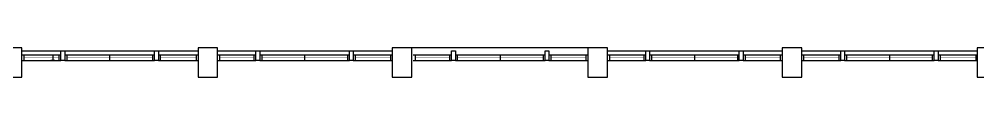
# Model space of a CAD drawing. Extents: x 2325269 to 2400769, y -842699 to -764674.
# Drawn here: x 2350682 to 2375269, y -765424 to -764674 of the extents above; entities that cross this region are included whole.
import ezdxf

# ---------------------------------------------------------------- set-up
doc = ezdxf.new("R2010")
doc.units = 0
doc.header["$LTSCALE"] = 10
doc.header["$MEASUREMENT"] = 0
doc.layers.get('0').update_dxf_attribs({"linetype": 'CONTINUOUS'})
for name, color, linetype in [('COL', 3, 'CONTINUOUS'), ('partition', 7, 'CONTINUOUS'), ('WALL', 2, 'CONTINUOUS'), ('WIN', 5, 'CONTINUOUS')]:
    doc.layers.add(name, color=color, linetype=linetype)

msp = doc.modelspace()

# ---------------------------------------------------------------- linework, layer by layer
at = {"color": 0}
for p, q in [((2350752, -764749), (2355269, -764749)), ((2355769, -764749), (2360252, -764749)), ((2365269, -764674), (2360752, -764674)), ((2365769, -764749), (2370252, -764749)), ((2370752, -764749), (2375252, -764749))]:
    msp.add_line(p, q, dxfattribs=at)
at = {"layer": 'COL', "color": 0}
for points in [[(2350252, -764674), (2350252, -765424), (2350752, -765424), (2350752, -764674)], [(2355269, -764674), (2355269, -765424), (2355769, -765424), (2355769, -764674)], [(2360252, -764674), (2360252, -765424), (2360752, -765424), (2360752, -764674)], [(2360252, -764674), (2360252, -765424), (2360752, -765424), (2360752, -764674)], [(2365269, -764674), (2365269, -765424), (2365769, -765424), (2365769, -764674)], [(2370252, -764674), (2370252, -765424), (2370752, -765424), (2370752, -764674)], [(2375252, -764674), (2375252, -765424), (2375752, -765424), (2375752, -764674)]]:
    msp.add_lwpolyline(points, close=True, dxfattribs=at)
at = {"layer": 'COL'}
msp.add_lwpolyline([(2360252, -764674), (2360252, -765424), (2360752, -765424), (2360752, -764674)], close=True, dxfattribs=at)
at = {"layer": 'partition', "color": 0}
for p, q in [((2351594, -764999), (2351494, -764999)), ((2357494, -764999), (2357594, -764999))]:
    msp.add_line(p, q, dxfattribs=at)
at = {"layer": 'WALL', "color": 0}
for points in [[(2351852, -764749), (2351852, -764999), (2351752, -764999), (2351752, -764749)], [(2354252, -764749), (2354252, -764999), (2354152, -764999), (2354152, -764749)], [(2356852, -764749), (2356852, -764999), (2356752, -764999), (2356752, -764749)], [(2359252, -764749), (2359252, -764999), (2359152, -764999), (2359152, -764749)], [(2361869, -764749), (2361869, -764999), (2361769, -764999), (2361769, -764749)], [(2364269, -764749), (2364269, -764999), (2364169, -764999), (2364169, -764749)], [(2366852, -764749), (2366852, -764999), (2366752, -764999), (2366752, -764749)], [(2369252, -764749), (2369252, -764999), (2369152, -764999), (2369152, -764749)], [(2371852, -764749), (2371852, -764999), (2371752, -764999), (2371752, -764749)], [(2374252, -764749), (2374252, -764999), (2374152, -764999), (2374152, -764749)]]:
    msp.add_lwpolyline(points, close=True, dxfattribs=at)
at = {"layer": 'WIN', "color": 0}
for p, q in [((2350752, -764849), (2351752, -764849)), ((2350802, -764849), (2350802, -764999)), ((2351544, -764849), (2351544, -764999)), ((2351702, -764849), (2351702, -764999)), ((2351852, -764849), (2354152, -764849)), ((2351902, -764849), (2351902, -764999)), ((2353002, -764849), (2353002, -764999)), ((2354102, -764849), (2354102, -764999)), ((2354252, -764849), (2355269, -764849)), ((2354302, -764849), (2354302, -764999)), ((2355219, -764849), (2355219, -764999)), ((2355769, -764849), (2356752, -764849)), ((2355819, -764849), (2355819, -764999)), ((2356702, -764849), (2356702, -764999)), ((2356852, -764849), (2359152, -764849)), ((2356902, -764849), (2356902, -764999)), ((2358002, -764849), (2358002, -764999)), ((2359102, -764849), (2359102, -764999)), ((2359252, -764849), (2360252, -764849)), ((2359302, -764849), (2359302, -764999)), ((2360202, -764849), (2360202, -764999)), ((2360786, -764849), (2361769, -764849)), ((2360836, -764849), (2360836, -764999)), ((2361719, -764849), (2361719, -764999)), ((2361869, -764849), (2364169, -764849)), ((2361919, -764849), (2361919, -764999)), ((2363019, -764849), (2363019, -764999)), ((2364119, -764849), (2364119, -764999)), ((2364269, -764849), (2365269, -764849)), ((2364319, -764849), (2364319, -764999)), ((2365219, -764849), (2365219, -764999)), ((2365769, -764849), (2366752, -764849)), ((2365819, -764849), (2365819, -764999)), ((2366702, -764849), (2366702, -764999)), ((2366852, -764849), (2369152, -764849)), ((2366902, -764849), (2366902, -764999)), ((2368002, -764849), (2368002, -764999)), ((2369102, -764849), (2369102, -764999)), ((2369252, -764849), (2370252, -764849)), ((2369302, -764849), (2369302, -764999)), ((2370202, -764849), (2370202, -764999)), ((2370752, -764849), (2371752, -764849)), ((2370802, -764849), (2370802, -764999)), ((2371702, -764849), (2371702, -764999)), ((2371852, -764849), (2374152, -764849)), ((2371902, -764849), (2371902, -764999)), ((2373002, -764849), (2373002, -764999)), ((2374102, -764849), (2374102, -764999)), ((2374252, -764849), (2375252, -764849)), ((2374302, -764849), (2374302, -764999)), ((2375219, -764849), (2375219, -764999)), ((2350752, -764999), (2351752, -764999)), ((2351852, -764999), (2354152, -764999)), ((2354252, -764999), (2355269, -764999)), ((2355769, -764999), (2356752, -764999)), ((2356852, -764999), (2359152, -764999)), ((2359252, -764999), (2360252, -764999)), ((2360786, -764999), (2361769, -764999)), ((2361869, -764999), (2364169, -764999)), ((2364269, -764999), (2365269, -764999)), ((2365769, -764999), (2366752, -764999)), ((2366852, -764999), (2369152, -764999)), ((2369252, -764999), (2370252, -764999)), ((2370752, -764999), (2371752, -764999)), ((2371852, -764999), (2374152, -764999)), ((2374252, -764999), (2375252, -764999))]:
    msp.add_line(p, q, dxfattribs=at)
at = {"layer": 'WIN', "color": 0, "const_width": 10, "flags": 128}
for points in [[(2351702, -764924), (2350802, -764924)], [(2351902, -764924), (2354102, -764924)], [(2354302, -764924), (2355219, -764924)], [(2356702, -764924), (2355819, -764924)], [(2356902, -764924), (2359102, -764924)], [(2359302, -764924), (2360202, -764924)], [(2361719, -764924), (2360836, -764924)], [(2361919, -764924), (2364119, -764924)], [(2364319, -764924), (2365219, -764924)], [(2366702, -764924), (2365819, -764924)], [(2366902, -764924), (2369102, -764924)], [(2369302, -764924), (2370202, -764924)], [(2371702, -764924), (2370802, -764924)], [(2371902, -764924), (2374102, -764924)], [(2374302, -764924), (2375202, -764924)]]:
    msp.add_lwpolyline(points, dxfattribs=at)

doc.saveas('drawing.dxf')
